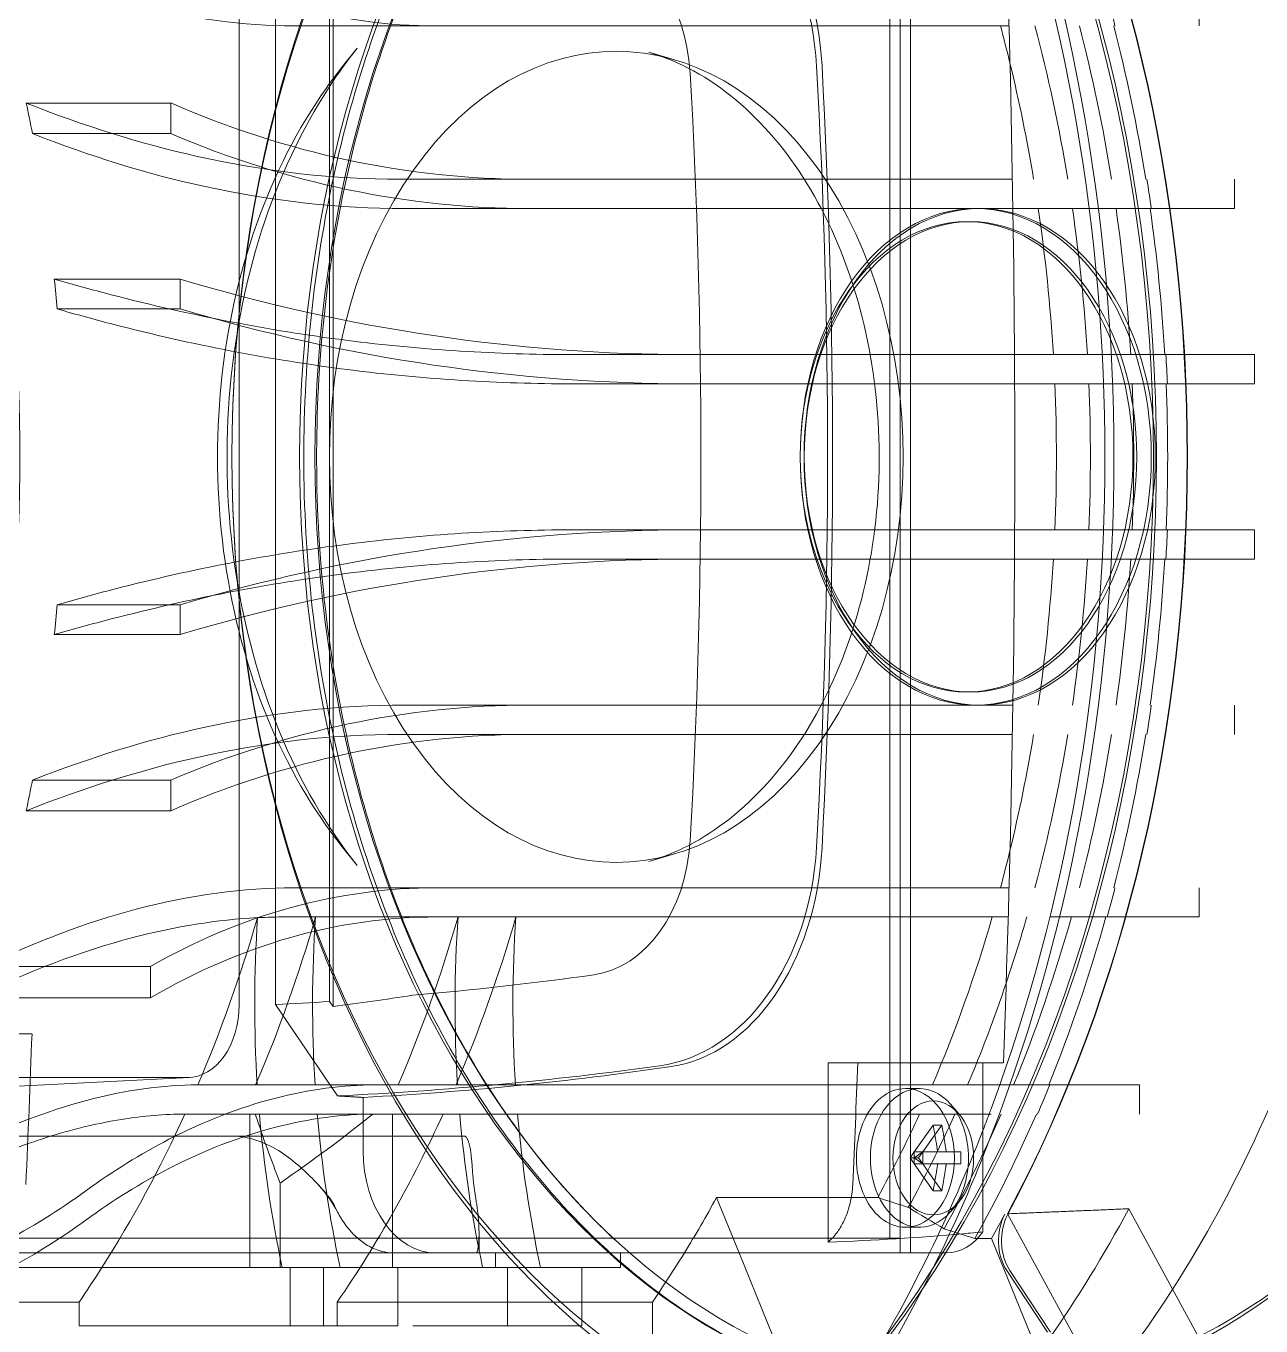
# Model space of a CAD drawing. Header units: millimetres. Extents: x -6314 to 11113, y -129 to 3675.
# Drawn here: x -4011.37 to -3994.47, y 2203.55 to 2221.35 of the extents above; entities that cross this region are included whole.
import ezdxf

# ---------------------------------------------------------------- set-up
doc = ezdxf.new("R2010")
doc.units = ezdxf.units.MM
doc.layers.add('Equipment', color=123, linetype='Continuous')

# ---------------------------------------------------------------- blocks, each defined once
blk = doc.blocks.new('A$C161d446f')
at = {"layer": 'Equipment', "linetype": 'Continuous', "lineweight": 0, "extrusion": (0, 1, 0)}
for p, q in [((-72.86, 548.861), (-72.86, 527.061)), ((-72.718, 527.261), (-72.718, 548.661)), ((-72.577, 527.261), (-72.577, 548.661)), ((-64.952, 545.489), (-64.952, 530.433)), ((-64.904, 545.419), (-64.904, 530.503)), ((-64.166, 545.46), (-64.166, 530.462)), ((-63.668, 545.461), (-63.668, 530.461)), ((-76.81, 544.261), (-76.81, 543.861)), ((-66.374, 543.861), (-74.207, 543.861)), ((-66.374, 543.861), (-64.416, 543.861)), ((-69.628, 543.398), (-69.276, 543.501)), ((-65.078, 543.3), (-65.283, 543.556)), ((-60.752, 542.806), (-62.73, 542.806)), ((-62.73, 542.806), (-62.73, 542.388)), ((-62.73, 542.388), (-60.838, 542.388)), ((-77.296, 541.761), (-77.296, 541.361)), ((-74.253, 541.761), (-67.641, 541.761)), ((-67.641, 541.761), (-65.863, 541.761)), ((-75.304, 541.361), (-77.296, 541.361)), ((-74.26, 541.361), (-75.304, 541.361)), ((-67.641, 541.361), (-74.26, 541.361)), ((-67.641, 541.361), (-65.926, 541.361)), ((-73.626, 541.181), (-73.68, 541.181)), ((-61.136, 540.395), (-62.859, 540.395)), ((-62.859, 540.395), (-62.859, 539.986)), ((-62.859, 539.986), (-61.176, 539.986)), ((-77.567, 539.361), (-75.483, 539.361)), ((-77.567, 538.961), (-77.567, 539.361)), ((-75.483, 539.361), (-74.282, 539.361)), ((-74.282, 539.361), (-69.837, 539.361)), ((-69.837, 539.361), (-68.199, 539.361)), ((-75.5, 538.961), (-77.567, 538.961)), ((-74.284, 538.961), (-75.5, 538.961)), ((-69.837, 538.961), (-74.284, 538.961)), ((-69.837, 538.961), (-68.22, 538.961)), ((-75.5, 536.961), (-77.567, 536.961)), ((-77.567, 536.961), (-77.567, 536.561)), ((-74.284, 536.961), (-75.5, 536.961)), ((-69.837, 536.961), (-74.284, 536.961)), ((-68.22, 536.961), (-69.837, 536.961)), ((-77.567, 536.561), (-75.483, 536.561)), ((-75.483, 536.561), (-74.282, 536.561)), ((-74.282, 536.561), (-69.837, 536.561)), ((-68.199, 536.561), (-69.837, 536.561)), ((-61.176, 535.935), (-62.859, 535.935)), ((-62.859, 535.935), (-62.859, 535.527)), ((-62.859, 535.527), (-61.136, 535.527)), ((-73.626, 534.741), (-73.68, 534.741)), ((-77.296, 534.561), (-77.296, 534.161)), ((-74.26, 534.561), (-67.641, 534.561)), ((-65.926, 534.561), (-67.641, 534.561)), ((-67.641, 534.161), (-74.253, 534.161)), ((-65.863, 534.161), (-67.641, 534.161)), ((-60.838, 533.534), (-62.73, 533.534)), ((-62.73, 533.534), (-62.73, 533.116)), ((-62.73, 533.116), (-60.752, 533.116)), ((-65.078, 532.622), (-65.283, 532.366)), ((-69.628, 532.524), (-69.276, 532.42)), ((-76.81, 532.061), (-76.81, 531.661)), ((-74.207, 532.061), (-66.374, 532.061)), ((-64.416, 532.061), (-66.374, 532.061)), ((-74.767, 531.661), (-76.81, 531.661)), ((-66.374, 531.661), (-74.196, 531.661)), ((-64.304, 531.661), (-66.374, 531.661)), ((-63.918, 531.651), (-63.92, 531.651)), ((-60.176, 530.984), (-62.455, 530.984)), ((-62.455, 530.984), (-62.455, 530.552)), ((-64.904, 530.503), (-64.952, 530.433)), ((-62.455, 530.552), (-60.029, 530.552)), ((-65.015, 529.21), (-64.166, 530.462)), ((-60.83, 530.061), (-59.051, 530.061)), ((-74.129, 529.661), (-72.137, 529.661)), ((-73.85, 529.661), (-73.85, 527.349)), ((-71.729, 529.661), (-72.137, 529.661)), ((-71.729, 527.206), (-71.729, 529.661)), ((-62.985, 529.461), (-58.121, 529.221)), ((-62.96, 529.461), (-52.354, 529.461)), ((-75.992, 529.361), (-74.081, 529.361)), ((-75.992, 529.361), (-75.992, 528.961)), ((-74.081, 529.361), (-73.85, 529.361)), ((-73.85, 529.361), (-65.527, 529.361)), ((-72.789, 529.311), (-72.981, 529.311)), ((-63.914, 529.361), (-65.527, 529.361)), ((-63.101, 529.361), (-63.914, 529.361)), ((-73.52, 528.965), (-73.406, 529.096)), ((-65.365, 529.189), (-65.365, 528.461)), ((-73.85, 528.961), (-73.962, 528.961)), ((-65.527, 528.961), (-73.85, 528.961)), ((-65.767, 528.961), (-65.767, 526.861)), ((-65.527, 528.961), (-63.944, 528.961)), ((-63.944, 528.961), (-62.924, 528.961)), ((-63.815, 526.861), (-63.815, 528.961)), ((-73.287, 528.81), (-73.192, 528.677)), ((-73.169, 528.81), (-72.91, 528.444)), ((-73.192, 528.677), (-73.028, 528.444)), ((-66.746, 528.661), (-64.834, 528.661)), ((-64.834, 528.661), (-61.9, 528.661)), ((-61.9, 528.661), (-55.112, 528.661)), ((-73.23, 528.444), (-73.347, 528.444)), ((-73.028, 528.444), (-72.91, 528.361)), ((-73.028, 528.444), (-72.969, 528.361)), ((-73.028, 528.278), (-73.028, 528.444)), ((-72.91, 528.361), (-73.028, 528.278)), ((-72.969, 528.361), (-73.028, 528.278)), ((-72.91, 528.361), (-72.969, 528.361)), ((-72.91, 528.444), (-72.852, 528.361)), ((-72.852, 528.361), (-72.91, 528.361)), ((-72.91, 528.278), (-72.852, 528.361)), ((-73.347, 528.278), (-73.23, 528.278)), ((-73.028, 528.278), (-73.192, 528.045)), ((-73.169, 527.912), (-72.91, 528.278)), ((-73.192, 528.045), (-73.287, 527.912)), ((-64.227, 526.861), (-64.227, 528.017)), ((-70.202, 527.817), (-72.41, 527.817)), ((-70.202, 527.817), (-70.511, 527.061)), ((-76.777, 525.951), (-75.847, 527.665)), ((-73.52, 527.757), (-73.406, 527.625)), ((-75.08, 525.951), (-74.188, 527.596)), ((-72.789, 527.411), (-72.981, 527.411)), ((-66.951, 527.333), (-66.951, 527.061)), ((-74.515, 525.911), (-73.966, 527.257)), ((-73.737, 527.257), (-73.966, 527.257)), ((-72.718, 527.261), (-72.718, 527.061)), ((-57.586, 527.261), (-72.718, 527.261)), ((-73.352, 527.061), (-58.061, 527.061)), ((-70.511, 527.061), (-70.98, 525.911)), ((-68.89, 526.861), (-68.89, 527.061)), ((-67.177, 527.061), (-67.177, 526.861)), ((-74.219, 526.819), (-74.774, 525.976)), ((-74.176, 526.819), (-74.732, 525.976)), ((-68.89, 526.861), (-67.132, 526.861)), ((-68.359, 526.061), (-68.359, 526.861)), ((-67.341, 526.861), (-67.341, 526.061)), ((-67.132, 526.861), (-56.265, 526.861)), ((-65.841, 526.061), (-65.841, 526.861)), ((-64.823, 526.861), (-64.823, 526.061)), ((-64.365, 526.861), (-64.365, 526.061)), ((-68.359, 526.387), (-69.324, 526.387)), ((-69.324, 523.806), (-69.324, 526.387)), ((-65.011, 526.387), (-68.359, 526.387)), ((-65.011, 526.061), (-65.011, 526.387)), ((-61.476, 526.387), (-61.476, 526.061)), ((-59.458, 526.387), (-61.476, 526.387)), ((-68.359, 526.061), (-67.341, 526.061)), ((-67.341, 526.061), (-66.047, 526.061)), ((-65.841, 526.061), (-64.823, 526.061)), ((-64.823, 526.061), (-61.476, 526.061))]:
    blk.add_line(p, q, dxfattribs=at)
at = {"layer": 'Equipment', "linetype": 'Continuous', "lineweight": 0}
for centre, major_axis, ratio, start_param, end_param in [((-61.942, 537.961), (0, -19.2), 0.707107, 0, 3.195786), ((-61.942, 537.961), (0, -19.376), 0.707107, 0.040975, 3.100618), ((-64.445, 537.961), (0, 16.6), 0.707107, -3.926991, 2.356194), ((-73.38, 537.961), (0, 13.876), 0.707107, -3.141592653589998, 3.141592653589588), ((-73.256, 537.961), (0, 13.7), 0.707107, -3.141592653589998, 3.141592653589588), ((-73.626, 537.961), (0, 12.913), 0.707107, -3.141592653589998, 3.141592653589588), ((-73.751, 537.961), (0, 12.794), 0.707107, -3.141592653589998, 3.141592653589588), ((-64.488, 537.961), (0, -17.193), 0.707107, -2.217868, -0.923725), ((-61.942, 537.961), (0, -19.376), 0.707107, -2.08818, -1.053413), ((-61.942, 537.961), (0, -19.2), 0.707107, -2.054319, -1.087274), ((35.327, 537.961), (0, -155.017), 0.707107, -1.624364, -1.517228), ((-69.181, 543.064), (0, 3.252), 0.737277, 0.102087, 1.494331), ((-49.337, 537.961), (0, -16.6), 0.682414, -2.039586, -1.102006), ((-66.374, 558.661), (0, -14.8), 0.707107, 0, 0.383803), ((-64.233, 537.961), (0, -17.2), 0.707107, -1.945803, -1.92093), ((-68.829, 537.961), (0, -5.553), 0.707107, -5.497787, 0.785398), ((-20.075, 537.961), (0, -70.052), 0.737277, -1.647262, -1.494331), ((-67.641, 565.361), (0, -24), 0.707107, 0, 0.293597), ((-64.233, 537.961), (0, -17.2), 0.707107, -1.793564, -1.769781), ((-73.805, 537.961), (0, 3.4), 0.707107, -3.141592653589999, 3.141592653589587), ((-73.751, 537.961), (0, 3.4), 0.707107, -3.141592653589999, 3.141592653589587), ((-73.68, 537.961), (0, 3.22), 0.707107, -3.141592653589997, 3.141592653589589), ((-73.626, 537.961), (0, 3.22), 0.707107, -3.141592653589997, 3.141592653589589), ((-69.837, 586.961), (0, -48), 0.707107, 0, 0.20706), ((-64.233, 537.961), (0, -17.2), 0.707107, -1.652282, -1.628969), ((-64.233, 537.961), (0, -17.2), 0.707107, -1.512624, -1.489311), ((-69.837, 488.961), (0, 47.6), 0.707107, -0.208825, 0), ((-49.525, 537.961), (0, -16.6), 0.707107, -1.448486, -1.423633), ((-64.233, 537.961), (0, -17.2), 0.707107, -1.371811, -1.348028), ((-67.641, 510.561), (0, 24), 0.707107, -0.293597, 0), ((-49.525, 537.961), (0, -16.6), 0.707107, -1.300844, -1.274606), ((-69.181, 532.858), (0, -3.252), 0.737277, -1.494331, -0.102087), ((-64.233, 537.961), (0, -17.2), 0.707107, -1.220663, -1.195789), ((-66.374, 517.261), (0, 14.8), 0.707107, -0.383803, 0), ((-56.596, 537.961), (0, -16.6), 0.707107, -1.181521, -1.026201), ((-75.391, 530.461), (0, 12.4), 0.707107, -1.659678, -1.473926), ((-53.853, 537.961), (0, -16.6), 0.707107, -1.181521, -1.026201), ((-72.648, 530.461), (0, 12.4), 0.707107, -1.659678, -1.474752), ((-62.96, 530.461), (0, -1), 0.707107, -1.570796, 0), ((48.762, 537.961), (0, -155.189), 0.707107, -1.519869, -1.506546), ((-62.659, 619.206), (0, -90.052), 0.737277, -0.102087, -0.035489), ((-64.233, 537.961), (0, -17.2), 0.707107, -1.047198, -1.020129), ((-72.789, 528.361), (0, 0.95), 0.707107, 0, 1.570796), ((-72.789, 528.361), (0, -0.95), 0.707107, 0, 3.141593), ((-73.17, 528.361), (0, 0.78), 0.707107, -4.712389, 1.570796), ((-61.942, 537.961), (0, -19.2), 0.707107, -1.087274, -1.082921), ((-61.942, 537.961), (0, -19.2), 0.707107, -1.082921, -1.069756), ((-75.391, 530.461), (0, 12.4), 0.707107, -1.865418, -1.692117), ((-72.648, 530.461), (0, 12.4), 0.707107, -1.865418, -1.692117), ((-61.942, 537.961), (0, -19.2), 0.707107, -1.069756, -0.967077), ((-61.942, 537.961), (0, -19.376), 0.707107, -1.053413, -0.973327), ((-72.789, 528.361), (0, -0.95), 0.707107, -1.570796, 0), ((-66.185, 537.961), (0, -17.109), 0.707107, -0.925077, -0.645719), ((-61.942, 537.961), (0, -19.376), 0.707107, -0.973327, -0.63799), ((-61.942, 537.961), (0, -19.2), 0.707107, -0.967077, -0.644804)]:
    blk.add_ellipse(centre, major_axis=major_axis, ratio=ratio, start_param=start_param, end_param=end_param, dxfattribs=at)
at = {"layer": 'Equipment', "linetype": 'Continuous', "lineweight": 0, "extrusion": (0, 0, -1)}
for centre, major_axis, ratio, start_param, end_param in [((-64.488, 537.961), (0, -16.6), 0.707107, -5.497787, 0.785398), ((-64.488, 537.961), (0, 17.2), 0.707107, -2.217989, -0.923603), ((-69.344, 543.064), (0, -3.263), 0.707782, -4.636069, -3.245576), ((-68.371, 543.064), (0, 2), 0.737277, -1.494331, -0.102087), ((-64.217, 537.961), (0, 17.2), 0.707107, -1.348028, -1.220663), ((-63.853, 537.961), (0, 17.057), 0.707107, -1.346135, -1.21761), ((-63.482, 537.961), (0, 16.743), 0.707107, -1.341834, -1.210666), ((-63.118, 537.961), (0, 16.6), 0.707107, -1.24009, -1.207431), ((-63.118, 537.961), (0, 16.6), 0.707107, -1.339833, -1.24009), ((-22.112, 537.961), (0, -70.19), 0.707782, 1.494476, 1.647116), ((-19.265, 537.961), (0, 68.8), 0.737277, -1.647262, -1.494331), ((-67.641, 565.361), (0, -23.6), 0.707107, -0.298726, 0), ((-49.525, 537.961), (0, 16.6), 0.707107, -1.300844, -1.274606), ((-64.217, 537.961), (0, 17.2), 0.707107, -1.489311, -1.371811), ((-63.853, 537.961), (0, 17.057), 0.707107, -1.488629, -1.370126), ((-63.482, 537.961), (0, 16.743), 0.707107, -1.487079, -1.366298), ((-63.118, 537.961), (0, 16.6), 0.707107, -1.486359, -1.364517), ((-69.837, 586.961), (0, -47.6), 0.707107, -0.208825, 0), ((-49.525, 537.961), (0, 16.6), 0.707107, -1.448486, -1.423633), ((-64.217, 537.961), (0, 17.2), 0.707107, -1.628969, -1.512624), ((-63.853, 537.961), (0, 17.057), 0.707107, -1.629455, -1.512137), ((-63.482, 537.961), (0, 16.743), 0.707107, -1.63056, -1.511033), ((-63.118, 537.961), (0, 16.6), 0.707107, -1.631074, -1.510519), ((-69.837, 488.961), (0, 48), 0.707107, 0, 0.20706), ((-64.217, 537.961), (0, 17.2), 0.707107, -1.769781, -1.652282), ((-63.853, 537.961), (0, 17.057), 0.707107, -1.771466, -1.652964), ((-63.482, 537.961), (0, 16.743), 0.707107, -1.775295, -1.654514), ((-63.118, 537.961), (0, 16.6), 0.707107, -1.777075, -1.655234), ((-64.217, 537.961), (0, 17.2), 0.707107, -1.92093, -1.793564), ((-63.853, 537.961), (0, 17.057), 0.707107, -1.923982, -1.795457), ((-63.482, 537.961), (0, 16.743), 0.707107, -1.930927, -1.799759), ((-63.118, 537.961), (0, 16.6), 0.707107, -1.901503, -1.80176), ((-67.641, 510.561), (0, 23.6), 0.707107, 0, 0.298726), ((-69.344, 532.858), (0, -3.263), 0.707782, 0.103983, 1.494476), ((-68.371, 532.858), (0, -2), 0.737277, 0.102087, 1.494331), ((-63.118, 537.961), (0, 16.6), 0.707107, -1.934161, -1.901503), ((-64.217, 537.961), (0, 17.2), 0.707107, -2.094395, -1.945803), ((-63.853, 537.961), (0, 17.057), 0.707107, -2.099225, -1.949094), ((-63.482, 537.961), (0, 16.743), 0.707107, -2.015772, -1.956583), ((-63.118, 537.961), (0, 16.6), 0.707107, -2.115392, -1.960072), ((-76.183, 530.461), (0, -12.4), 0.707107, -1.667667, -1.481914), ((-55.805, 537.961), (0, 16.6), 0.707107, -2.115392, -1.960072), ((-66.374, 517.261), (0, 14.4), 0.707107, 0, 0.395046), ((-73.44, 530.461), (0, -12.4), 0.707107, -1.667667, -1.481914), ((-53.061, 537.961), (0, 16.6), 0.707107, -2.115392, -1.960736), ((-61.849, 619.206), (0, -88.8), 0.737277, 0.064036, 0.102087), ((-63.482, 537.961), (0, 16.743), 0.707107, -2.110245, -2.015772), ((-59.136, 619.206), (0, -89.152), 0.708518, 0.092204, 0.109501), ((-61.849, 619.206), (0, -88.8), 0.737277, 0.0354, 0.046682), ((37.449, 537.961), (0, 155.199), 0.707107, -1.635043, -1.624302), ((-62.966, 619.206), (0, 90.08), 0.707782, -3.103967, -3.03761), ((-72.981, 528.361), (0, 0.95), 0.707107, -0.685308, 3.826901), ((-72.981, 528.361), (0, 0.95), 0.707107, -1.570796, -0.685308), ((-64.217, 537.961), (0, 17.2), 0.707107, -2.242462, -2.121463), ((-63.853, 537.961), (0, 17.057), 0.707107, -2.239167, -2.126601), ((-63.482, 537.961), (0, 16.743), 0.707107, -2.231666, -2.13833), ((-63.118, 537.961), (0, 16.6), 0.707107, -2.228172, -2.143812), ((-76.183, 530.461), (0, -12.4), 0.707107, -1.449476, -1.276175), ((-56.596, 537.961), (0, 16.6), 0.707107, -2.342294, -2.143812), ((-38.55, 537.961), (-32.069, 0), 0.517638, -0.642308, -0.573016), ((-73.44, 530.461), (0, -12.4), 0.707107, -1.449476, -1.276175), ((-71.108, 537.961), (0, -16.6), 0.517638, -0.99778, -0.928488), ((-53.061, 537.961), (0, 16.6), 0.707107, -2.303221, -2.143812), ((-72.981, 528.361), (0, 0.95), 0.707107, -2.456285, -1.570796), ((-66.355, 528.461), (0, -1.4), 0.707107, -1.570796, 0), ((113.542, 1663.403), (-865.699, -1060.26), 0.612372, -0.754598, -0.754206), ((-60.91, 537.961), (0, 16.6), 0.707107, -2.287133, -2.228172), ((-112.659, 857.898), (-287.323, -351.897), 0.612372, -1.038425, -1.037048), ((-74.529, 527.228), (0, -0.6), 0.707107, -2.217989, -0.820305), ((-74.487, 527.228), (0, -0.6), 0.707107, -2.217989, -0.820305), ((-64.445, 537.961), (0, 17.2), 0.707107, -2.242462, -2.217989), ((-73.352, 528.061), (0, -1), 0.708867, -0.00004, 0.778123), ((132.243, 1774.476), (-950.353, -1163.94), 0.612372, -0.753379, -0.753022), ((-60.91, 537.961), (0, 16.6), 0.707107, -2.342294, -2.287133), ((-53.061, 537.961), (0, 16.6), 0.707107, -2.342294, -2.303221)]:
    blk.add_ellipse(centre, major_axis=major_axis, ratio=ratio, start_param=start_param, end_param=end_param, dxfattribs=at)
at = {"layer": 'Equipment', "linetype": 'Continuous', "lineweight": 0}
for points, knots in [([(-69.579, 557.337), (-71.096, 557.337), (-72.609, 557.052), (-75.503, 555.963), (-76.871, 555.137), (-79.434, 552.99), (-80.589, 551.621), (-82.584, 548.442), (-83.381, 546.598), (-84.501, 542.666), (-84.807, 540.57), (-84.892, 536.357), (-84.669, 534.24), (-83.693, 530.176), (-82.942, 528.228), (-80.933, 524.73), (-79.686, 523.167), (-76.83, 520.73), (-75.262, 519.805), (-72.278, 518.81), (-70.93, 518.585), (-69.579, 518.585)], [6.283185, 6.283185, 6.283185, 6.283185, 6.543146, 6.543146, 6.817787, 6.817787, 7.128144, 7.128144, 7.471014, 7.471014, 7.825515, 7.825515, 8.181232, 8.181232, 8.536233, 8.536233, 8.881794, 8.881794, 9.193279, 9.193279, 9.424778, 9.424778, 9.424778, 9.424778]), ([(-69.579, 557.161), (-71.079, 557.161), (-72.576, 556.878), (-75.44, 555.797), (-76.793, 554.976), (-79.329, 552.844), (-80.472, 551.484), (-82.443, 548.328), (-83.23, 546.499), (-84.333, 542.6), (-84.634, 540.524), (-84.714, 536.351), (-84.492, 534.254), (-83.525, 530.231), (-82.782, 528.304), (-80.796, 524.843), (-79.564, 523.297), (-76.743, 520.885), (-75.194, 519.969), (-72.246, 518.984), (-70.913, 518.761), (-69.579, 518.761)], [6.283185, 6.283185, 6.283185, 6.283185, 6.54406, 6.54406, 6.819613, 6.819613, 7.130575, 7.130575, 7.473185, 7.473185, 7.82684, 7.82684, 8.181601, 8.181601, 8.535703, 8.535703, 8.880788, 8.880788, 9.192748, 9.192748, 9.424778, 9.424778, 9.424778, 9.424778]), ([(-67.818, 555), (-69.104, 554.936), (-70.38, 554.585), (-72.798, 553.346), (-73.937, 552.451), (-75.967, 550.203), (-76.854, 548.843), (-78.279, 545.799), (-78.816, 544.114), (-79.485, 540.594), (-79.616, 538.758), (-79.461, 535.122), (-79.174, 533.322), (-78.21, 529.936), (-77.532, 528.352), (-75.85, 525.561), (-74.847, 524.354), (-72.616, 522.451), (-71.39, 521.752), (-69.36, 521.101), (-68.59, 520.96), (-67.818, 520.922)], [0.034928, 0.034928, 0.034928, 0.034928, 0.347733, 0.347733, 0.66459, 0.66459, 0.985797, 0.985797, 1.308403, 1.308403, 1.631119, 1.631119, 1.953805, 1.953805, 2.276531, 2.276531, 2.598867, 2.598867, 2.918778, 2.918778, 3.106665, 3.106665, 3.106665, 3.106665]), ([(-73.556, 551.837), (-74.603, 551.837), (-75.65, 551.606), (-77.645, 550.71), (-78.592, 550.038), (-80.3, 548.31), (-81.058, 547.245), (-82.297, 544.835), (-82.776, 543.488), (-83.406, 540.651), (-83.556, 539.163), (-83.513, 536.195), (-83.319, 534.716), (-82.607, 531.916), (-82.088, 530.594), (-80.77, 528.243), (-79.972, 527.214), (-78.178, 525.565), (-77.184, 524.941), (-75.298, 524.244), (-74.427, 524.085), (-73.556, 524.085)], [6.283185, 6.283185, 6.283185, 6.283185, 6.590696, 6.590696, 6.903916, 6.903916, 7.225245, 7.225245, 7.54972, 7.54972, 7.874569, 7.874569, 8.199359, 8.199359, 8.524213, 8.524213, 8.848512, 8.848512, 9.168984, 9.168984, 9.424778, 9.424778, 9.424778, 9.424778]), ([(-73.556, 551.661), (-74.589, 551.661), (-75.623, 551.431), (-77.59, 550.536), (-78.523, 549.867), (-80.201, 548.149), (-80.944, 547.095), (-82.156, 544.711), (-82.624, 543.38), (-83.237, 540.579), (-83.382, 539.11), (-83.334, 536.183), (-83.141, 534.725), (-82.437, 531.965), (-81.925, 530.664), (-80.63, 528.352), (-79.847, 527.34), (-78.088, 525.719), (-77.114, 525.106), (-75.267, 524.418), (-74.411, 524.261), (-73.556, 524.261)], [6.283185, 6.283185, 6.283185, 6.283185, 6.59424, 6.59424, 6.909531, 6.909531, 7.230578, 7.230578, 7.553741, 7.553741, 7.877136, 7.877136, 8.200485, 8.200485, 8.523885, 8.523885, 8.846917, 8.846917, 9.167318, 9.167318, 9.424778, 9.424778, 9.424778, 9.424778]), ([(-71.269, 525.486), (-70.335, 525.839), (-69.434, 526.412), (-67.818, 527.935), (-67.099, 528.875), (-65.906, 531.03), (-65.431, 532.243), (-64.771, 534.821), (-64.586, 536.186), (-64.526, 538.931), (-64.651, 540.311), (-65.197, 542.943), (-65.618, 544.195), (-66.711, 546.444), (-67.383, 547.44), (-68.906, 549.084), (-69.757, 549.729), (-70.855, 550.268), (-71.061, 550.357), (-71.269, 550.436)], [3.40275, 3.40275, 3.40275, 3.40275, 3.729082, 3.729082, 4.04828, 4.04828, 4.365013, 4.365013, 4.681479, 4.681479, 4.998021, 4.998021, 5.314503, 5.314503, 5.631097, 5.631097, 5.949468, 5.949468, 6.022028, 6.022028, 6.022028, 6.022028]), ([(-68.812, 527.241), (-68.023, 527.968), (-67.309, 528.882), (-66.12, 530.985), (-65.643, 532.17), (-64.973, 534.698), (-64.778, 536.039), (-64.694, 538.743), (-64.803, 540.105), (-65.315, 542.709), (-65.716, 543.95), (-66.764, 546.186), (-67.412, 547.18), (-68.36, 548.243), (-68.583, 548.469), (-68.812, 548.68)], [3.719079, 3.719079, 3.719079, 3.719079, 4.038042, 4.038042, 4.353309, 4.353309, 4.668172, 4.668172, 4.983156, 4.983156, 5.298056, 5.298056, 5.613051, 5.613051, 5.705699, 5.705699, 5.705699, 5.705699]), ([(-64.416, 543.861), (-63.734, 543.861), (-63.007, 543.957), (-61.578, 544.335), (-60.88, 544.599), (-60.176, 544.937)], [-8.363787, -8.363787, -8.363787, -8.363787, -6.917881, -6.917881, -5.604567, -5.604567, -5.604567, -5.604567]), ([(-69.276, 543.501), (-69.692, 543.379), (-70.096, 543.158), (-70.83, 542.545), (-71.16, 542.158), (-71.717, 541.254), (-71.945, 540.74), (-72.276, 539.634), (-72.379, 539.043), (-72.451, 537.844), (-72.42, 537.236), (-72.225, 536.065), (-72.061, 535.503), (-71.621, 534.482), (-71.344, 534.023), (-70.706, 533.252), (-70.345, 532.941), (-69.74, 532.589), (-69.51, 532.489), (-69.276, 532.42)], [0.204883, 0.204883, 0.204883, 0.204883, 0.533707, 0.533707, 0.853744, 0.853744, 1.170218, 1.170218, 1.486185, 1.486185, 1.802242, 1.802242, 2.118255, 2.118255, 2.434288, 2.434288, 2.751789, 2.751789, 2.93671, 2.93671, 2.93671, 2.93671]), ([(-65.283, 532.366), (-64.865, 532.889), (-64.504, 533.509), (-63.939, 534.878), (-63.734, 535.627), (-63.5, 537.179), (-63.471, 537.981), (-63.593, 539.559), (-63.743, 540.334), (-64.207, 541.777), (-64.521, 542.445), (-65.021, 543.211), (-65.149, 543.388), (-65.283, 543.556)], [3.864924, 3.864924, 3.864924, 3.864924, 4.183939, 4.183939, 4.50242, 4.50242, 4.820895, 4.820895, 5.139381, 5.139381, 5.45784, 5.45784, 5.559854, 5.559854, 5.559854, 5.559854]), ([(-65.078, 532.622), (-64.67, 533.132), (-64.322, 533.734), (-63.778, 535.06), (-63.583, 535.785), (-63.365, 537.284), (-63.343, 538.058), (-63.473, 539.576), (-63.626, 540.321), (-64.092, 541.706), (-64.406, 542.346), (-64.879, 543.04), (-64.977, 543.173), (-65.078, 543.3)], [3.864924, 3.864924, 3.864924, 3.864924, 4.186882, 4.186882, 4.510067, 4.510067, 4.833296, 4.833296, 5.15651, 5.15651, 5.47975, 5.47975, 5.559854, 5.559854, 5.559854, 5.559854]), ([(-60.752, 542.806), (-61.541, 542.492), (-62.325, 542.247), (-64.048, 541.862), (-64.98, 541.761), (-65.863, 541.761)], [4.108198, 4.108198, 4.108198, 4.108198, 5.617087, 5.617087, 7.48945, 7.48945, 7.48945, 7.48945]), ([(-65.926, 541.361), (-65.049, 541.361), (-64.125, 541.459), (-62.41, 541.835), (-61.626, 542.077), (-60.838, 542.388)], [-7.439106, -7.439106, -7.439106, -7.439106, -5.579329, -5.579329, -4.06464, -4.06464, -4.06464, -4.06464]), ([(-61.136, 540.395), (-61.396, 540.319), (-61.656, 540.248), (-62.996, 539.901), (-64.074, 539.692), (-66.184, 539.423), (-67.216, 539.361), (-68.199, 539.361)], [3.668035, 3.668035, 3.668035, 3.668035, 4.169793, 4.169793, 6.25469, 6.25469, 8.339586, 8.339586, 8.339586, 8.339586]), ([(-68.22, 538.961), (-67.238, 538.961), (-66.208, 539.022), (-64.103, 539.289), (-63.029, 539.495), (-61.695, 539.84), (-61.435, 539.911), (-61.176, 539.986)], [-8.332604, -8.332604, -8.332604, -8.332604, -6.249453, -6.249453, -4.166302, -4.166302, -3.662638, -3.662638, -3.662638, -3.662638]), ([(-61.176, 535.935), (-61.435, 536.011), (-61.695, 536.082), (-63.029, 536.426), (-64.103, 536.632), (-66.208, 536.9), (-67.238, 536.961), (-68.22, 536.961)], [-10.153015, -10.153015, -10.153015, -10.153015, -9.649487, -9.649487, -7.566265, -7.566265, -5.483043, -5.483043, -5.483043, -5.483043]), ([(-68.199, 536.561), (-67.216, 536.561), (-66.184, 536.499), (-64.074, 536.229), (-62.995, 536.021), (-61.656, 535.674), (-61.396, 535.602), (-61.136, 535.527)], [5.484646, 5.484646, 5.484646, 5.484646, 7.569614, 7.569614, 9.654582, 9.654582, 10.156203, 10.156203, 10.156203, 10.156203]), ([(-60.838, 533.534), (-61.626, 533.844), (-62.41, 534.086), (-64.125, 534.463), (-65.049, 534.561), (-65.926, 534.561)], [-10.901677, -10.901677, -10.901677, -10.901677, -9.38707, -9.38707, -7.527202, -7.527202, -7.527202, -7.527202]), ([(-65.863, 534.161), (-64.98, 534.161), (-64.048, 534.06), (-62.325, 533.674), (-61.541, 533.429), (-60.752, 533.116)], [7.579912, 7.579912, 7.579912, 7.579912, 9.452369, 9.452369, 10.961174, 10.961174, 10.961174, 10.961174]), ([(-60.176, 530.984), (-60.88, 531.322), (-61.578, 531.587), (-63.007, 531.965), (-63.734, 532.061), (-64.416, 532.061)], [-37.774165, -37.774165, -37.774165, -37.774165, -36.460851, -36.460851, -35.014945, -35.014945, -35.014945, -35.014945]), ([(-63.918, 531.651), (-63.371, 531.622), (-62.798, 531.532), (-61.499, 531.191), (-60.767, 530.912), (-60.029, 530.552)], [35.069941, 35.069941, 35.069941, 35.069941, 36.200256, 36.200256, 37.565509, 37.565509, 37.565509, 37.565509]), ([(-61.569, 527.911), (-61.937, 528.18), (-62.32, 528.417), (-63.188, 528.864), (-63.676, 529.053), (-64.629, 529.301), (-65.093, 529.361), (-65.527, 529.361)], [4.795767, 4.795767, 4.795767, 4.795767, 5.534703, 5.534703, 6.45672, 6.45672, 7.378738, 7.378738, 7.378738, 7.378738]), ([(-58.797, 527.911), (-59.171, 528.133), (-59.546, 528.337), (-60.482, 528.79), (-61.042, 529.005), (-62.114, 529.29), (-62.628, 529.361), (-63.101, 529.361)], [-23.707227, -23.707227, -23.707227, -23.707227, -23.050073, -23.050073, -22.046691, -22.046691, -21.043309, -21.043309, -21.043309, -21.043309]), ([(-65.527, 528.961), (-65.093, 528.961), (-64.629, 528.901), (-63.676, 528.653), (-63.188, 528.464), (-62.32, 528.017), (-61.937, 527.78), (-61.569, 527.511)], [-7.378738, -7.378738, -7.378738, -7.378738, -6.45672, -6.45672, -5.534703, -5.534703, -4.795767, -4.795767, -4.795767, -4.795767]), ([(-62.924, 528.961), (-62.653, 528.961), (-62.361, 528.938), (-61.748, 528.839), (-61.427, 528.763), (-60.773, 528.563), (-60.44, 528.439), (-59.778, 528.153), (-59.449, 527.992), (-58.95, 527.725), (-58.763, 527.621), (-58.575, 527.511)], [-5.210276, -5.210276, -5.210276, -5.210276, -4.636024, -4.636024, -4.061772, -4.061772, -3.48752, -3.48752, -2.913267, -2.913267, -2.582153, -2.582153, -2.582153, -2.582153]), ([(-66.746, 528.66), (-66.747, 528.66), (-66.748, 528.66), (-66.75, 528.66), (-66.751, 528.66), (-66.752, 528.66), (-66.753, 528.659), (-66.756, 528.659), (-66.758, 528.658), (-66.761, 528.657), (-66.764, 528.655), (-66.768, 528.652), (-66.771, 528.649), (-66.773, 528.647), (-66.775, 528.645), (-66.777, 528.642), (-66.781, 528.638), (-66.784, 528.633), (-66.787, 528.629), (-66.789, 528.625), (-66.791, 528.621), (-66.793, 528.617), (-66.796, 528.61), (-66.799, 528.604), (-66.802, 528.597), (-66.804, 528.591), (-66.807, 528.584), (-66.809, 528.577), (-66.811, 528.571), (-66.813, 528.564), (-66.815, 528.558), (-66.816, 528.555), (-66.816, 528.552), (-66.817, 528.549), (-66.82, 528.538), (-66.823, 528.526), (-66.825, 528.513), (-66.828, 528.502), (-66.83, 528.49), (-66.832, 528.479), (-66.834, 528.467), (-66.836, 528.455), (-66.837, 528.443), (-66.839, 528.432), (-66.84, 528.421), (-66.842, 528.41), (-66.843, 528.399), (-66.844, 528.388), (-66.845, 528.378), (-66.847, 528.367), (-66.848, 528.356), (-66.849, 528.346), (-66.849, 528.343), (-66.849, 528.34), (-66.85, 528.337), (-66.851, 528.327), (-66.852, 528.316), (-66.852, 528.306), (-66.853, 528.295), (-66.854, 528.284), (-66.855, 528.274), (-66.856, 528.263), (-66.857, 528.253), (-66.858, 528.242), (-66.858, 528.231), (-66.859, 528.22), (-66.86, 528.209), (-66.861, 528.197), (-66.862, 528.186), (-66.862, 528.175), (-66.863, 528.163), (-66.864, 528.151), (-66.865, 528.139), (-66.866, 528.129), (-66.867, 528.119), (-66.868, 528.109), (-66.869, 528.1), (-66.87, 528.091), (-66.87, 528.082), (-66.871, 528.074), (-66.872, 528.066), (-66.873, 528.057), (-66.874, 528.051), (-66.874, 528.045), (-66.875, 528.039), (-66.875, 528.033), (-66.876, 528.028), (-66.877, 528.022), (-66.877, 528.017), (-66.878, 528.011), (-66.878, 528.005), (-66.879, 528), (-66.88, 527.994), (-66.88, 527.988), (-66.881, 527.982), (-66.882, 527.976), (-66.883, 527.969), (-66.883, 527.963), (-66.884, 527.956), (-66.885, 527.949), (-66.886, 527.944), (-66.887, 527.94), (-66.887, 527.935), (-66.888, 527.927), (-66.89, 527.918), (-66.891, 527.909), (-66.893, 527.899), (-66.894, 527.889), (-66.896, 527.879), (-66.897, 527.87), (-66.899, 527.861), (-66.9, 527.852), (-66.901, 527.844), (-66.903, 527.835), (-66.904, 527.826), (-66.904, 527.826), (-66.904, 527.825), (-66.904, 527.824), (-66.906, 527.815), (-66.908, 527.805), (-66.909, 527.795), (-66.911, 527.784), (-66.912, 527.774), (-66.914, 527.762), (-66.916, 527.749), (-66.918, 527.736), (-66.92, 527.722), (-66.923, 527.704), (-66.925, 527.687), (-66.927, 527.668), (-66.929, 527.655), (-66.931, 527.642), (-66.932, 527.629), (-66.934, 527.616), (-66.935, 527.602), (-66.937, 527.589), (-66.938, 527.575), (-66.94, 527.561), (-66.941, 527.547), (-66.942, 527.533), (-66.943, 527.52), (-66.944, 527.506), (-66.944, 527.505), (-66.944, 527.504), (-66.944, 527.503), (-66.946, 527.484), (-66.947, 527.464), (-66.948, 527.444), (-66.949, 527.425), (-66.95, 527.406), (-66.95, 527.386), (-66.951, 527.368), (-66.951, 527.349), (-66.951, 527.33), (-66.951, 527.318), (-66.951, 527.305), (-66.951, 527.292), (-66.95, 527.278), (-66.95, 527.263), (-66.949, 527.25), (-66.948, 527.236), (-66.948, 527.222), (-66.947, 527.21), (-66.946, 527.197), (-66.945, 527.185), (-66.943, 527.173), (-66.943, 527.167), (-66.942, 527.161), (-66.941, 527.156), (-66.941, 527.148), (-66.94, 527.141), (-66.938, 527.134), (-66.937, 527.127), (-66.936, 527.12), (-66.935, 527.113), (-66.933, 527.106), (-66.932, 527.1), (-66.93, 527.094), (-66.929, 527.089), (-66.927, 527.084), (-66.925, 527.08), (-66.924, 527.076), (-66.923, 527.073), (-66.921, 527.071), (-66.92, 527.068), (-66.918, 527.066), (-66.916, 527.064), (-66.915, 527.064), (-66.915, 527.063), (-66.914, 527.062), (-66.913, 527.062), (-66.912, 527.061), (-66.911, 527.061), (-66.91, 527.061), (-66.909, 527.061), (-66.908, 527.061)], [0.1139776, 0.1139776, 0.1139776, 0.1139776, 0.1159804, 0.1159804, 0.1159804, 0.1179934, 0.1179934, 0.1179934, 0.1218152, 0.1218152, 0.1218152, 0.1282151, 0.1282151, 0.1282151, 0.132849, 0.132849, 0.132849, 0.1409784, 0.1409784, 0.1409784, 0.1476644, 0.1476644, 0.1476644, 0.1581142, 0.1581142, 0.1581142, 0.1680251, 0.1680251, 0.1680251, 0.1776797, 0.1776797, 0.1776797, 0.1820644, 0.1820644, 0.1820644, 0.1997563, 0.1997563, 0.1997563, 0.2160053, 0.2160053, 0.2160053, 0.2319971, 0.2319971, 0.2319971, 0.2467517, 0.2467517, 0.2467517, 0.261303, 0.261303, 0.261303, 0.2757381, 0.2757381, 0.2757381, 0.2799725, 0.2799725, 0.2799725, 0.294654, 0.294654, 0.294654, 0.3092909, 0.3092909, 0.3092909, 0.3239549, 0.3239549, 0.3239549, 0.3391601, 0.3391601, 0.3391601, 0.3545029, 0.3545029, 0.3545029, 0.3711278, 0.3711278, 0.3711278, 0.3847758, 0.3847758, 0.3847758, 0.3976184, 0.3976184, 0.3976184, 0.4090821, 0.4090821, 0.4090821, 0.4178974, 0.4178974, 0.4178974, 0.4254622, 0.4254622, 0.4254622, 0.4329408, 0.4329408, 0.4329408, 0.4404944, 0.4404944, 0.4404944, 0.4481898, 0.4481898, 0.4481898, 0.4563475, 0.4563475, 0.4563475, 0.4616279, 0.4616279, 0.4616279, 0.4712883, 0.4712883, 0.4712883, 0.4818722, 0.4818722, 0.4818722, 0.4904883, 0.4904883, 0.4904883, 0.4984632, 0.4984632, 0.4984632, 0.4991045, 0.4991045, 0.4991045, 0.5077081, 0.5077081, 0.5077081, 0.5172213, 0.5172213, 0.5172213, 0.5285596, 0.5285596, 0.5285596, 0.5430394, 0.5430394, 0.5430394, 0.5534104, 0.5534104, 0.5534104, 0.5635392, 0.5635392, 0.5635392, 0.5740312, 0.5740312, 0.5740312, 0.5839522, 0.5839522, 0.5839522, 0.5845231, 0.5845231, 0.5845231, 0.5985344, 0.5985344, 0.5985344, 0.612211, 0.612211, 0.612211, 0.6255605, 0.6255605, 0.6255605, 0.6347322, 0.6347322, 0.6347322, 0.6455082, 0.6455082, 0.6455082, 0.6563434, 0.6563434, 0.6563434, 0.667348, 0.667348, 0.667348, 0.6731393, 0.6731393, 0.6731393, 0.680513, 0.680513, 0.680513, 0.6882631, 0.6882631, 0.6882631, 0.6960131, 0.6960131, 0.6960131, 0.7027435, 0.7027435, 0.7027435, 0.7078389, 0.7078389, 0.7078389, 0.7127272, 0.7127272, 0.7127272, 0.7147541, 0.7147541, 0.7147541, 0.71707, 0.71707, 0.71707, 0.7188082, 0.7188082, 0.7188082, 0.7188082]), ([(-63.544, 528.661), (-63.657, 528.661), (-63.77, 528.643), (-63.992, 528.574), (-64.1, 528.525), (-64.204, 528.461)], [0, 0, 0, 0, 0.2403304, 0.2403304, 0.4805911, 0.4805911, 0.4805911, 0.4805911]), ([(-64.204, 528.461), (-64.398, 528.342), (-64.559, 528.193), (-64.776, 527.97), (-64.849, 527.886), (-64.914, 527.801), (-64.923, 527.788), (-64.938, 527.766), (-64.945, 527.756), (-64.953, 527.743), (-64.956, 527.739), (-64.958, 527.734), (-64.959, 527.733), (-64.96, 527.731), (-64.96, 527.731), (-64.96, 527.73), (-64.961, 527.729), (-64.961, 527.729), (-64.961, 527.728), (-64.962, 527.727), (-64.962, 527.726), (-64.964, 527.724), (-64.965, 527.722), (-64.966, 527.72), (-64.966, 527.72), (-64.966, 527.72)], [0, 0, 0, 0, 0.4495522, 0.4495522, 0.7386676, 0.7386676, 0.7891862, 0.7891862, 0.8253386, 0.8253386, 0.8408557, 0.8408557, 0.84467, 0.84467, 0.8464462, 0.8464462, 0.8478567, 0.8478567, 0.8494872, 0.8494872, 0.8525039, 0.8525039, 0.8591752, 0.8591752, 0.860007, 0.860007, 0.860007, 0.860007]), ([(-71.729, 527.206), (-71.737, 527.214), (-71.746, 527.221), (-71.794, 527.267), (-71.83, 527.31), (-71.892, 527.397), (-71.923, 527.449), (-71.976, 527.561), (-71.998, 527.621), (-72.031, 527.735), (-72.046, 527.8), (-72.061, 527.909), (-72.065, 527.954), (-72.067, 527.997)], [-0.4825175, -0.4825175, -0.4825175, -0.4825175, -0.4628671, -0.4628671, -0.3702093, -0.3702093, -0.2776262, -0.2776262, -0.1850432, -0.1850432, -0.0925216, -0.0925216, -0.0312232, -0.0312232, -0.0312232, -0.0312232]), ([(-59.661, 526.861), (-59.918, 526.958), (-60.176, 527.073), (-60.818, 527.404), (-61.2, 527.642), (-61.569, 527.911)], [8.733108, 8.733108, 8.733108, 8.733108, 9.222774, 9.222774, 9.961709, 9.961709, 9.961709, 9.961709]), ([(-65.781, 527.061), (-65.727, 527.061), (-65.672, 527.068), (-65.6, 527.087), (-65.583, 527.092), (-65.502, 527.12), (-65.439, 527.152), (-65.329, 527.227), (-65.28, 527.268), (-65.161, 527.389), (-65.094, 527.477), (-65.03, 527.593), (-65.022, 527.607), (-64.989, 527.67), (-64.971, 527.709), (-64.966, 527.72)], [-0.1767433, -0.1767433, -0.1767433, -0.1767433, -0.1471251, -0.1471251, -0.1375361, -0.1375361, -0.1024861, -0.1024861, -0.0729044, -0.0729044, -0.0258526, -0.0258526, -0.0190272, -0.0190272, -0.000001, -0.000001, -0.000001, -0.000001]), ([(-73.85, 527.349), (-73.76, 527.34), (-73.67, 527.331), (-72.973, 527.27), (-72.353, 527.233), (-71.729, 527.206)], [-18.981264, -18.981264, -18.981264, -18.981264, -18.800403, -18.800403, -17.581521, -17.581521, -17.581521, -17.581521])]:
    blk.add_open_spline(points, degree=3, knots=knots, dxfattribs=at)
for points, degree in [([(-64.304, 531.661), (-64.177, 531.661), (-64.049, 531.657), (-63.92, 531.651)], 3), ([(-65.015, 529.21), (-65.19, 529.2), (-65.365, 529.189)], 2), ([(-65.024, 527.603), (-64.937, 527.767), (-64.825, 527.919), (-64.696, 528.052)], 3), ([(-61.569, 527.511), (-61.234, 527.266), (-60.888, 527.048), (-60.538, 526.861)], 3)]:
    blk.add_open_spline(points, degree=degree, dxfattribs=at)
for points, weights in [([(-73.287, 528.81), (-73.338, 528.519), (-73.347, 528.444)], [1.59916508576, 3.40693299066, 4.30682294372]), ([(-73.169, 528.81), (-73.23, 528.813), (-73.287, 528.81)], [1.26729726607, 1.28009815511, 1.26729726607]), ([(-73.23, 528.444), (-73.22, 528.519), (-73.169, 528.81)], [4.30682294372, 3.40693299066, 1.59916508577]), ([(-73.545, 528.444), (-73.55, 528.361), (-73.545, 528.278)], [2.86219067938, 2.8911014853, 2.86219067938]), ([(-73.347, 528.444), (-73.39, 528.444), (-73.545, 528.444)], [4.30682294372, 3.40693299066, 1.59916508577]), ([(-72.91, 528.444), (-73.167, 528.444), (-73.23, 528.444)], [1.59916508576, 3.40693299066, 4.30682294372]), ([(-72.91, 528.278), (-72.91, 528.361), (-72.91, 528.444)], [2.86219067938, 2.8911014853, 2.86219067938]), ([(-73.545, 528.278), (-73.39, 528.278), (-73.347, 528.278)], [1.59916508576, 3.40693299066, 4.30682294372]), ([(-73.347, 528.278), (-73.338, 528.203), (-73.287, 527.912)], [4.30682294372, 3.40693299066, 1.59916508577]), ([(-73.169, 527.912), (-73.22, 528.203), (-73.23, 528.278)], [1.59916508576, 3.40693299066, 4.30682294372]), ([(-73.23, 528.278), (-73.167, 528.278), (-72.91, 528.278)], [4.30682294372, 3.40693299066, 1.59916508577]), ([(-73.287, 527.912), (-73.23, 527.909), (-73.169, 527.912)], [1.26729726607, 1.28009815511, 1.26729726607]), ([(-74.188, 527.596), (-75.02, 527.63), (-75.847, 527.665)], [1, 1.0000032165, 1])]:
    blk.add_rational_spline(points, weights, degree=2, dxfattribs=at)

msp = doc.modelspace()

# ---------------------------------------------------------------- block references
at = {"xscale": -1}
msp.add_blockref('A$C161d446f', (-4072.123, 1677.491), dxfattribs=at)

doc.saveas('drawing.dxf')
